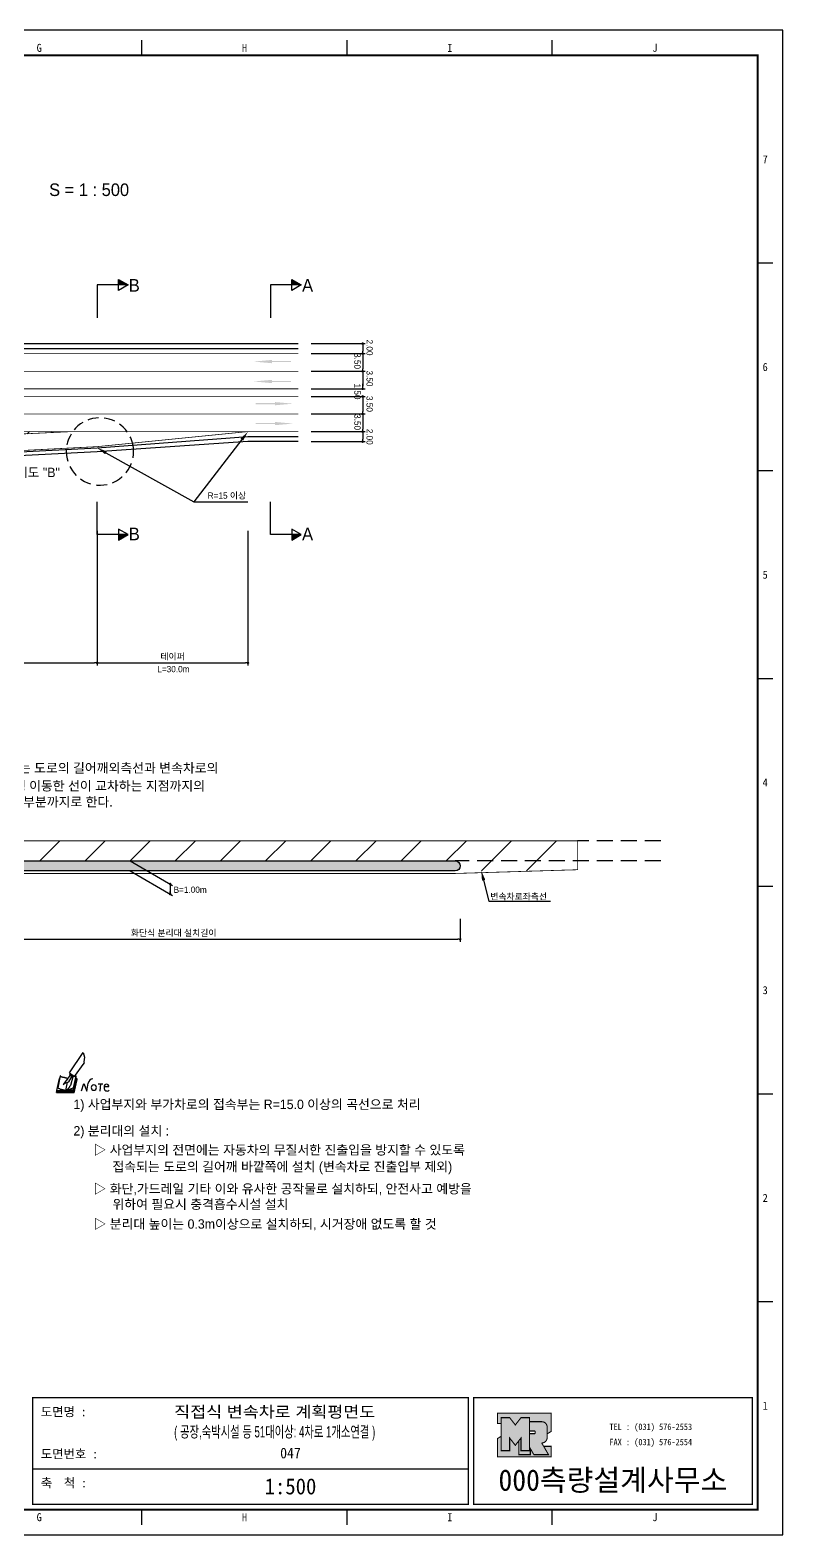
# Model space of a CAD drawing. Header units: millimetres. Extents: x 509 to 932, y 13 to 312.
# Drawn here: x 782.2 to 932, y 13.1 to 312.5 of the extents above; entities that cross this region are included whole.
import ezdxf
from ezdxf.enums import TextEntityAlignment as Align

# ---------------------------------------------------------------- set-up
doc = ezdxf.new("R2010")
doc.units = ezdxf.units.MM
doc.linetypes.add('HIDDEN', pattern=[9.525, 6.35, -3.175])
for name, color, linetype in [('CC-GSTR-0004', 4, 'Continuous'), ('CM-LANE-0030', 30, 'Continuous'), ('CZ-DIMT-0002', 7, 'Continuous'), ('CZ-LIN1-0007', 7, 'Continuous'), ('CZ-LIN2-0003', 3, 'Continuous'), ('CZ-LINE-0001', 7, 'Continuous'), ('CZ-TEXT-BOX0', 7, 'Continuous'), ('TITLE', 7, 'Continuous')]:
    doc.layers.add(name, color=color, linetype=linetype)
doc.styles.add('돋움', font='')
doc.styles.add('돋음체', font='')
doc.styles.get('돋움').set_extended_font_data('Dotum')
doc.styles.get('돋음체').set_extended_font_data('DotumChe')

# ---------------------------------------------------------------- blocks, each defined once
blk = doc.blocks.new('note')
for p, q in [((0.85, 3.5), (3.53, 7.57)), ((3.53, 7.57), (3.8, 6.64)), ((3.8, 6.64), (3.69, 5.72)), ((1, 3.1), (0.75, 2.77)), ((0.85, 3.5), (1.8, 2.79)), ((1, 3.4), (0.85, 3.21)), ((0.85, 3.21), (1.52, 2.71)), ((1.8, 2.79), (3.74, 5.46)), ((3.69, 5.72), (3.74, 5.46)), ((-1.24, 2.36), (-1.77, 0)), ((-1.77, 0), (1.77, 0)), ((-1.77, 0), (-1.77, -0.3)), ((-1.53, 0.52), (-1.55, 0.54)), ((-1.01, 2.9), (-1.53, 0.52)), ((-1.48, 0.48), (-1.53, 0.52)), ((-1.43, 0.44), (-1.48, 0.48)), ((-1.38, 0.41), (-1.43, 0.44)), ((-1.33, 0.4), (-1.38, 0.41)), ((-1.27, 0.37), (-1.33, 0.4)), ((-1.22, 0.35), (-1.27, 0.37)), ((-1.13, 2.36), (-1.24, 2.36)), ((-1.17, 0.33), (-1.22, 0.35)), ((-1.12, 0.32), (-1.17, 0.33)), ((-1.02, 0.25), (-1.12, 0.32)), ((-0.97, 0.22), (-1.02, 0.25)), ((-1, 2.9), (-1.01, 2.9)), ((-0.98, 2.85), (-1, 2.9)), ((-0.95, 2.8), (-0.98, 2.85)), ((-0.93, 0.21), (-0.97, 0.22)), ((-0.9, 2.75), (-0.95, 2.8)), ((-0.88, 0.19), (-0.93, 0.21)), ((-0.85, 2.72), (-0.9, 2.75)), ((-0.8, 0.18), (-0.88, 0.19)), ((-0.79, 2.69), (-0.85, 2.72)), ((-0.75, 0.17), (-0.8, 0.18)), ((-0.74, 2.68), (-0.79, 2.69)), ((-0.7, 0.16), (-0.75, 0.17)), ((-0.69, 2.65), (-0.74, 2.68)), ((-0.64, 0.15), (-0.7, 0.16)), ((-0.64, 2.65), (-0.69, 2.65)), ((-0.59, 2.63), (-0.64, 2.65)), ((-0.58, 0.14), (-0.64, 0.15)), ((-0.54, 2.62), (-0.59, 2.63)), ((-0.53, 0.13), (-0.58, 0.14)), ((-0.48, 2.61), (-0.54, 2.62)), ((-0.48, 0.12), (-0.53, 0.13)), ((-0.43, 2.61), (-0.48, 2.61)), ((-0.43, 0.11), (-0.48, 0.12)), ((0.75, 2.77), (-0.46, 1.16)), ((0.37, 2.24), (-0.46, 1.16)), ((-0.46, 1.16), (-0.08, 1.47)), ((-0.38, 2.59), (-0.43, 2.61)), ((-0.38, 0.08), (-0.43, 0.11)), ((-0.33, 2.59), (-0.38, 2.59)), ((-0.29, 0.06), (-0.38, 0.08)), ((-0.27, 2.58), (-0.33, 2.59)), ((-0.23, 0.05), (-0.29, 0.06)), ((-0.22, 2.57), (-0.27, 2.58)), ((-0.16, 0.04), (-0.23, 0.05)), ((-0.17, 2.56), (-0.22, 2.57)), ((-0.12, 2.55), (-0.17, 2.56)), ((-0.11, 0.03), (-0.16, 0.04)), ((-0.07, 2.53), (-0.12, 2.55)), ((-0.04, 0.02), (-0.11, 0.03)), ((-0.08, 1.47), (0.72, 1.75)), ((-0.01, 2.51), (-0.07, 2.53)), ((-0.05, -0.3), (-0.05, 0)), ((0, 0), (-0.04, 0.02)), ((0.04, 2.5), (-0.01, 2.51)), ((0.37, 1.63), (0, 0)), ((0, 0), (1.6, 0.53)), ((0, 0), (1.65, 0.18)), ((0, 0.01), (0.06, 0.04)), ((0, -0.3), (0, 0)), ((0.09, 2.48), (0.04, 2.5)), ((0.05, -0.3), (0.05, 0)), ((0.06, 0.04), (0.11, 0.07)), ((0.14, 2.48), (0.09, 2.48)), ((0.11, 0.07), (0.16, 0.09)), ((0.2, 2.47), (0.14, 2.48)), ((0.16, 0.09), (0.21, 0.12)), ((0.26, 2.43), (0.18, 2.46)), ((0.21, 0.12), (0.27, 0.14)), ((0.34, 2.4), (0.26, 2.43)), ((0.27, 0.14), (0.36, 0.19)), ((0.45, 2.37), (0.34, 2.4)), ((0.36, 0.19), (0.41, 0.22)), ((0.41, 0.22), (0.46, 0.27)), ((0.46, 0.27), (0.51, 0.3)), ((0.51, 0.3), (0.56, 0.34)), ((0.56, 0.34), (0.6, 0.4)), ((0.6, 0.4), (0.64, 0.45)), ((0.64, 0.45), (0.67, 0.51)), ((0.67, 0.51), (0.74, 0.58)), ((0.72, 1.75), (1.16, 2.53)), ((0.74, 0.58), (0.79, 0.63)), ((0.79, 0.63), (0.83, 0.68)), ((0.83, 0.68), (0.86, 0.73)), ((0.86, 0.73), (0.89, 0.79)), ((0.89, 0.84), (0.92, 0.89)), ((0.89, 0.79), (0.89, 0.84)), ((0.92, 0.89), (0.96, 0.95)), ((0.96, 0.95), (1.01, 0.97)), ((1.47, 2.74), (1.01, 0.97)), ((1.16, 2.53), (1.37, 2.82)), ((2.13, 2.84), (1.44, 2.63)), ((1.52, 2.71), (1.66, 2.9)), ((1.6, 0.53), (2.13, 2.84)), ((1.65, 0.18), (2.19, 2.48)), ((1.77, 0), (2.3, 2.36)), ((1.77, -0.3), (2.3, 2.07)), ((1.77, -0.38), (2.3, 1.99)), ((1.77, -0.44), (2.3, 1.93)), ((1.77, 0), (1.77, -0.3)), ((2.19, 2.48), (2.04, 2.47)), ((2.3, 2.36), (2.16, 2.36)), ((2.3, 2.36), (2.3, 2.07)), ((3.21, -0.08), (3.68, 1.4)), ((3.68, 1.4), (4.26, -0.14)), ((4.26, -0.14), (4.56, 1.44)), ((6.55, 1.34), (7.46, 1.34)), ((7.01, 1.34), (6.87, -0.11)), ((7.71, 0.77), (7.71, 0.55)), ((7.71, 0.77), (8.67, 0.77)), ((-1.77, -0.3), (1.77, -0.3)), ((-1.77, -0.43), (-1.77, -0.3)), ((-1.77, -0.37), (1.77, -0.37)), ((-1.77, -0.43), (1.77, -0.43))]:
    blk.add_line(p, q)
for centre, major_axis, start_param, end_param in [((0.4, 2.31), (0.0702, 0.0702), 3.283946, 6.425539), ((5.68, 1.23), (-0.806, 0.806), -0.591174, 0.597824), ((5.66, 0.58), (-0.378, 0.378), 3.926991, 10.210176), ((8.3, 0.49), (0.422, 0.422), 2.265602, 4.634911), ((8.19, 0.77), (-0.342, 0.342), 3.926991, 7.068583)]:
    blk.add_ellipse(centre, major_axis=major_axis, ratio=1, start_param=start_param, end_param=end_param)
blk = doc.blocks.new('_Dot')
at = {"color": 0, "linetype": 'ByBlock', "lineweight": -2}
blk.add_line((-0.5, 0), (-1, 0), dxfattribs=at)
at = {"color": 0, "linetype": 'ByBlock', "const_width": 0.5}
blk.add_lwpolyline([(-0.25, 0, 1), (0.25, 0, 1)], format="xyb", close=True, dxfattribs=at)

msp = doc.modelspace()

# ---------------------------------------------------------------- hatches: boundary and pattern name
at = {"layer": 'CM-LANE-0030'}
h = msp.add_hatch(dxfattribs=at)
h.set_pattern_fill('ANSI31', color=256, style=0)
h.set_pattern_definition([(45, (510.317, 472.6646), (-2.245064, 2.245064), [])])
h.paths.add_polyline_path([(790.63, 232.6), (633.13, 232.6), (661.81, 229.6), (666.64, 229.6, -1), (666.64, 230.6), (722.65, 230.6, -1), (722.65, 229.6), (732.38, 229.6)])
at = {"layer": 'CZ-LIN1-0007'}
for points in [[(830.32, 246.85), (830.32, 246.63), (834.14, 246.63), (834.14, 246.42), (830.32, 246.42), (830.32, 246.2), (826.67, 246.52)], [(830.32, 242.89), (830.32, 242.67), (834.14, 242.67), (834.14, 242.46), (830.32, 242.46), (830.32, 242.24), (826.67, 242.57)], [(830.93, 238.47), (830.93, 238.26), (827.1, 238.26), (827.1, 238.04), (830.93, 238.04), (830.93, 237.83), (834.58, 238.15)], [(830.93, 234.51), (830.93, 234.3), (827.1, 234.3), (827.1, 234.08), (830.93, 234.08), (830.93, 233.87), (834.58, 234.19)]]:
    msp.add_hatch(color=256, dxfattribs=at).paths.add_polyline_path(points)
at = {"layer": 'CZ-LIN2-0003'}
h = msp.add_hatch(dxfattribs=at)
h.set_pattern_fill('CROSS', color=256, scale=0.15, style=0)
h.set_pattern_definition([(0, (442.1291, 631.3113), (0.9525, 0.9525), [0.47625, -1.42875]), (90, (442.3672, 631.0732), (-0.9525, 0.9525), [0.47625, -1.42875])])
h.paths.add_polyline_path([(866.79, 147.18), (754.78, 147.18, 1), (754.78, 145.18), (866.79, 145.18, 1)])
at = {"layer": 'CZ-LINE-0001'}
for points in [[(799.81, 262.87), (799.81, 261.77), (801.71, 261.77)], [(834.27, 262.87), (834.27, 261.77), (836.18, 261.77)], [(801.71, 212.1), (799.81, 212.1), (799.81, 211)], [(836.18, 212.1), (834.27, 212.1), (834.27, 211)]]:
    msp.add_hatch(color=256, dxfattribs=at).paths.add_polyline_path(points)
at = {"layer": 'TITLE', "ltscale": 150}
h = msp.add_hatch(color=8, dxfattribs=at)
edge = h.paths.add_edge_path()
edge.add_line((885.89, 37.33), (875.22, 37.33))
edge.add_line((875.22, 37.33), (875.22, 35.25))
edge.add_line((875.22, 35.25), (875.93, 35.25))
edge.add_line((875.93, 35.25), (875.93, 36.42))
edge.add_line((875.93, 36.42), (877.62, 36.42))
edge.add_line((877.62, 36.42), (878.75, 34.97))
edge.add_line((878.75, 34.97), (879.88, 36.42))
edge.add_line((879.88, 36.42), (881.57, 36.42))
edge.add_line((881.57, 36.42), (881.57, 35.62))
edge.add_line((881.57, 35.62), (884.01, 35.62))
edge.add_arc((884.01, 34.55), 1.07, 0, 90, ccw=False)
edge.add_line((885.08, 34.55), (885.08, 33.19))
edge.add_line((885.08, 33.19), (885.89, 33.69))
edge.add_line((885.89, 33.69), (885.89, 37.33))
h.paths.add_polyline_path([(879.43, 31.8), (878.75, 30.92), (877.62, 32.37), (877.62, 29.86), (875.93, 29.86), (875.93, 32.71), (875.22, 32.27), (875.22, 28.64), (885.89, 28.64), (885.89, 30.72), (884.39, 30.72), (885.35, 29.06), (882.44, 29.06), (881.74, 30.27), (881.74, 29.06), (879.43, 29.06)])
msp.add_hatch(color=5, dxfattribs=at).paths.add_polyline_path([(881.57, 36.42), (879.88, 36.42), (878.75, 34.97), (877.62, 36.42), (875.93, 36.42), (875.93, 29.86), (877.62, 29.86), (877.62, 32.37), (878.75, 30.92), (879.88, 32.37), (879.88, 29.86), (881.57, 29.86)])
h = msp.add_hatch(color=161, dxfattribs=at)
edge = h.paths.add_edge_path()
edge.add_arc((884.01, 34.55), 1.07, 360, 450)
edge.add_line((884.01, 35.62), (881.57, 35.62))
edge.add_line((881.57, 35.62), (881.57, 33.77))
edge.add_line((881.57, 33.77), (882.57, 33.77))
edge.add_arc((882.57, 33.66), 0.113, 0, 90, ccw=False)
edge.add_line((882.68, 33.66), (882.68, 33.35))
edge.add_arc((882.57, 33.35), 0.113, 270, 360, ccw=False)
edge.add_line((882.57, 33.23), (881.57, 33.23))
edge.add_line((881.57, 33.23), (881.57, 29.86))
edge.add_line((881.57, 29.86), (879.88, 29.86))
edge.add_line((879.88, 29.86), (879.88, 32.37))
edge.add_line((879.88, 32.37), (879.43, 31.8))
edge.add_line((879.43, 31.8), (879.43, 29.06))
edge.add_line((879.43, 29.06), (881.74, 29.06))
edge.add_line((881.74, 29.06), (881.74, 30.27))
edge.add_line((881.74, 30.27), (882.44, 29.06))
edge.add_line((882.44, 29.06), (885.35, 29.06))
edge.add_line((885.35, 29.06), (884.01, 31.38))
edge.add_arc((884.01, 32.45), 1.07, 270, 360)
edge.add_line((885.08, 32.45), (885.08, 34.55))

# ---------------------------------------------------------------- linework, layer by layer
at = {"color": 0, "linetype": 'ByBlock', "lineweight": -2}
for p, q in [((848.39, 249.85), (848.39, 249.6)), ((848.39, 248.35), (848.39, 248.6)), ((848.39, 247.85), (848.39, 247.6)), ((848.39, 244.85), (848.39, 245.1)), ((848.39, 244.35), (848.39, 244.1)), ((848.39, 241.35), (848.39, 241.6)), ((848.39, 241.35), (848.39, 241.6)), ((848.39, 239.35), (848.39, 239.1)), ((848.39, 239.35), (848.39, 239.1)), ((848.39, 236.35), (848.39, 236.6)), ((848.39, 235.85), (848.39, 235.6)), ((848.39, 232.85), (848.39, 233.1)), ((848.39, 232.35), (848.39, 232.1)), ((848.39, 230.85), (848.39, 231.1)), ((810.08, 142.35), (810.08, 142.1)), ((810.08, 140.85), (810.08, 141.1))]:
    msp.add_line(p, q, dxfattribs=at)
at = {"color": 0, "linetype": 'ByBlock', "const_width": 0.25}
for points in [[(848.39, 249.97, 1), (848.39, 250.22, 1)], [(848.39, 248.22, 1), (848.39, 247.97, 1)], [(848.39, 247.97, 1), (848.39, 248.22, 1)], [(848.39, 244.72, 1), (848.39, 244.47, 1)], [(848.39, 244.47, 1), (848.39, 244.72, 1)], [(848.39, 241.22, 1), (848.39, 240.97, 1)], [(848.39, 241.22, 1), (848.39, 240.97, 1)], [(848.39, 239.47, 1), (848.39, 239.72, 1)], [(848.39, 239.47, 1), (848.39, 239.72, 1)], [(848.39, 236.22, 1), (848.39, 235.97, 1)], [(848.39, 235.97, 1), (848.39, 236.22, 1)], [(848.39, 232.47, 1), (848.39, 232.72, 1)], [(848.39, 232.72, 1), (848.39, 232.47, 1)], [(848.39, 230.72, 1), (848.39, 230.47, 1)], [(810.08, 142.47, 1), (810.08, 142.72, 1)], [(810.08, 140.72, 1), (810.08, 140.47, 1)]]:
    msp.add_lwpolyline(points, format="xyb", close=True, dxfattribs=at)
at = {"layer": 'CC-GSTR-0004'}
for points in [[(605.57, 250.1), (835.57, 250.1)], [(605.57, 249.1), (835.57, 249.1)]]:
    msp.add_lwpolyline(points, dxfattribs=at)
for points in [[(705.75, 220.43, -0.185887), (715.22, 225.21), (795.57, 229.35), (825.57, 231.6), (835.57, 231.6)], [(835.57, 230.6), (825.57, 230.6), (795.57, 228.6), (715.27, 224.46, 0.185554), (706.31, 219.93)]]:
    msp.add_lwpolyline(points, format="xyb", dxfattribs=at)
at = {"layer": 'CM-LANE-0030'}
for p, q in [((784.18, 147.18), (788.18, 151.18)), ((793.16, 147.18), (797.16, 151.18)), ((802.14, 147.18), (806.14, 151.18)), ((811.12, 147.18), (815.12, 151.18)), ((820.1, 147.18), (824.1, 151.18)), ((829.08, 147.18), (833.08, 151.18)), ((838.06, 147.18), (842.06, 151.18)), ((847.04, 147.18), (851.04, 151.18)), ((856.03, 147.18), (860.03, 151.18)), ((865.01, 147.18), (869.01, 151.18)), ((871.99, 145.18), (877.99, 151.18)), ((880.97, 145.18), (886.97, 151.18))]:
    msp.add_line(p, q, dxfattribs=at)
at = {"layer": 'CM-LANE-0030', "const_width": 0.15}
for points in [[(605.57, 241.1), (835.57, 241.1)], [(605.57, 239.6), (835.57, 239.6)]]:
    msp.add_lwpolyline(points, dxfattribs=at)
for points in [[(633.13, 232.6), (790.63, 232.6), (722.65, 229.35), (666.64, 229.35)], [(735.18, 146.22), (754.78, 144.68), (866.63, 144.68), (891.14, 145.43), (891.14, 151.18), (735.18, 151.18)]]:
    msp.add_lwpolyline(points, close=True, dxfattribs=at)
at = {"layer": 'CZ-LIN1-0007', "const_width": 0.15}
msp.add_lwpolyline([(605.57, 248.1), (835.57, 248.1)], dxfattribs=at)
at = {"layer": 'CZ-LIN1-0007', "linetype": 'HIDDEN', "const_width": 0.15}
for points in [[(605.57, 244.6), (835.57, 244.6)], [(605.57, 236.1), (835.57, 236.1)], [(790.63, 232.6), (825.57, 232.6)]]:
    msp.add_lwpolyline(points, dxfattribs=at)
at = {"layer": 'CZ-LIN1-0007', "const_width": 0.15}
msp.add_lwpolyline([(835.57, 232.6), (825.57, 232.6), (795.57, 229.6), (715.2, 225.46, 0.185992), (705.57, 220.6)], format="xyb", dxfattribs=at)
at = {"layer": 'CZ-LIN2-0003'}
msp.add_lwpolyline([(866.79, 145.18), (754.78, 145.18, -1), (754.78, 147.18), (866.79, 147.18, -1)], format="xyb", close=True, dxfattribs=at)
at = {"layer": 'CZ-LINE-0001'}
for p, q in [((801.71, 261.77), (795.57, 261.77)), ((795.57, 261.77), (795.57, 255.23)), ((799.81, 260.67), (799.81, 262.87)), ((799.81, 262.87), (801.71, 261.77)), ((801.71, 261.77), (799.81, 260.67)), ((836.18, 261.77), (830.03, 261.77)), ((830.03, 261.77), (830.03, 255.23)), ((834.27, 260.67), (834.27, 262.87)), ((834.27, 262.87), (836.18, 261.77)), ((836.18, 261.77), (834.27, 260.67)), ((838.17, 250.1), (848.89, 250.1)), ((848.39, 249.6), (848.39, 248.6)), ((838.17, 248.1), (848.89, 248.1)), ((838.17, 248.1), (848.89, 248.1)), ((848.39, 247.6), (848.39, 245.1)), ((838.17, 244.6), (848.89, 244.6)), ((838.17, 244.6), (848.89, 244.6)), ((848.39, 244.1), (848.39, 241.6)), ((838.17, 241.1), (848.89, 241.1)), ((838.17, 241.1), (848.89, 241.1)), ((838.17, 239.6), (848.89, 239.6)), ((838.17, 239.6), (848.89, 239.6)), ((848.39, 241.6), (848.39, 242.1)), ((848.39, 239.1), (848.39, 236.6)), ((848.39, 239.1), (848.39, 238.6)), ((838.17, 236.1), (848.89, 236.1)), ((838.17, 236.1), (848.89, 236.1)), ((848.39, 235.6), (848.39, 233.1)), ((838.17, 232.6), (848.89, 232.6)), ((838.17, 232.6), (848.89, 232.6)), ((838.17, 230.6), (848.89, 230.6)), ((848.39, 232.1), (848.39, 231.1)), ((795.57, 212.1), (795.57, 218.64)), ((814.79, 218.61), (825.57, 218.61)), ((830.03, 212.1), (830.03, 218.64)), ((795.57, 212.86), (795.57, 186.08)), ((795.57, 212.86), (795.57, 186.08)), ((801.71, 212.1), (799.81, 213.2)), ((799.81, 213.2), (799.81, 211)), ((825.57, 212.86), (825.57, 186.08)), ((836.18, 212.1), (834.27, 213.2)), ((834.27, 213.2), (834.27, 211)), ((801.71, 212.1), (795.57, 212.1)), ((799.81, 211), (801.71, 212.1)), ((836.18, 212.1), (830.03, 212.1)), ((834.27, 211), (836.18, 212.1)), ((706.07, 186.58), (795.07, 186.58)), ((796.07, 186.58), (825.07, 186.58)), ((802.14, 147.18), (810.58, 142.31)), ((802.14, 145.18), (810.58, 140.31)), ((810.08, 142.1), (810.08, 140.6)), ((867.79, 135.63), (867.79, 131.09)), ((754.28, 131.59), (867.29, 131.59))]:
    msp.add_line(p, q, dxfattribs=at)
at = {"layer": 'CZ-LINE-0001', "linetype": 'HIDDEN', "ltscale": 0.35}
msp.add_line((802.78, 229.43), (802.78, 229.43), dxfattribs=at)
at = {"layer": 'CZ-LINE-0001', "linetype": 'HIDDEN', "ltscale": 0.5}
for p, q in [((907.66, 151.18), (891.14, 151.18)), ((907.66, 147.18), (866.79, 147.18))]:
    msp.add_line(p, q, dxfattribs=at)
at = {"layer": 'CZ-LINE-0001'}
for points in [[(824.35, 230.99), (814.79, 218.61)], [(797.31, 228.38), (814.79, 218.61)]]:
    msp.add_lwpolyline(points, dxfattribs=at)
at = {"layer": 'CZ-LINE-0001', "extrusion": (0, 0, -1)}
msp.add_lwpolyline([(-872.45, 143.34), (-873.5, 139.16), (-885.73, 139.16)], dxfattribs=at)
at = {"layer": 'CZ-LINE-0001', "linetype": 'HIDDEN', "ltscale": 0.35}
msp.add_arc((796.13, 228.64), 6.7, 6.7667, 6.749, dxfattribs=at)
at = {"layer": 'CZ-LINE-0001'}
for points in [[(824.08, 231.2), (825.57, 232.58), (824.61, 230.79)], [(797.15, 228.09), (795.57, 229.36), (797.48, 228.67)]]:
    msp.add_solid(points, dxfattribs=at)
at = {"layer": 'CZ-LINE-0001', "extrusion": (0, 0, -1)}
msp.add_solid([(-872.77, 143.43), (-871.96, 145.28), (-872.12, 143.26)], dxfattribs=at)
at = {"layer": 'TITLE', "color": 7, "linetype": 'Continuous'}
for p, q in [((804.46, 307.43), (804.46, 310.45)), ((845.29, 307.43), (845.29, 310.45)), ((886.11, 307.43), (886.11, 310.45)), ((929.96, 266.1), (926.94, 266.1)), ((929.96, 224.77), (926.94, 224.77)), ((929.96, 183.44), (926.94, 183.44)), ((929.96, 142.12), (926.94, 142.12)), ((929.96, 100.79), (926.94, 100.79)), ((929.96, 59.46), (926.94, 59.46)), ((804.46, 15.11), (804.46, 18.13)), ((845.29, 15.11), (845.29, 18.13)), ((886.11, 15.11), (886.11, 18.13))]:
    msp.add_line(p, q, dxfattribs=at)
at = {"layer": 'TITLE', "ltscale": 150}
msp.add_line((782.77, 26.26), (869.38, 26.26), dxfattribs=at)
at = {"layer": 'TITLE'}
msp.add_line((927.05, 18.13), (518.19, 18.13), dxfattribs=at)
msp.add_lwpolyline([(508.61, 13.1), (931.97, 13.1), (931.97, 312.47), (508.61, 312.47)], close=True, dxfattribs=at)
at = {"layer": 'TITLE', "linetype": 'Continuous', "const_width": 0.403}
msp.add_lwpolyline([(518.69, 18.13), (518.69, 307.43), (926.94, 307.43), (926.94, 18.13)], close=True, dxfattribs=at)
at = {"layer": 'TITLE', "ltscale": 150}
for points, const_width in [([(782.77, 40.41), (869.38, 40.41), (869.38, 19.19), (782.77, 19.19)], 0.265), ([(925.88, 40.41), (925.88, 19.19), (870.44, 19.19), (870.44, 40.41), (925.88, 40.41)], 0.265), ([(881.57, 36.42), (879.88, 36.42), (878.75, 34.97), (877.62, 36.42), (875.93, 36.42), (875.93, 29.86), (877.62, 29.86), (877.62, 32.37), (878.75, 30.92), (879.88, 32.37), (879.88, 29.86), (881.57, 29.86)], 0.212), ([(879.43, 31.8), (878.75, 30.92), (877.62, 32.37), (877.62, 29.86), (875.93, 29.86), (875.93, 32.71), (875.22, 32.27), (875.22, 28.64), (885.89, 28.64), (885.89, 30.72), (884.39, 30.72), (885.35, 29.06), (882.44, 29.06), (881.74, 30.27), (881.74, 29.06), (879.43, 29.06)], 0.212)]:
    msp.add_lwpolyline(points, close=True, dxfattribs=dict(at, const_width=const_width))
at = {"layer": 'TITLE', "ltscale": 150, "const_width": 0.212}
for points in [[(885.89, 37.33), (875.22, 37.33), (875.22, 35.25), (875.93, 35.25), (875.93, 36.42), (877.62, 36.42), (878.75, 34.97), (879.88, 36.42), (881.57, 36.42), (881.57, 35.62), (884.01, 35.62, -0.414214), (885.08, 34.55), (885.08, 33.19), (885.89, 33.69)], [(885.08, 34.55, 0.414214), (884.01, 35.62), (881.57, 35.62), (881.57, 33.77), (882.57, 33.77, -0.414214), (882.68, 33.66), (882.68, 33.35, -0.414214), (882.57, 33.23), (881.57, 33.23), (881.57, 29.86), (879.88, 29.86), (879.88, 32.37), (879.43, 31.8), (879.43, 29.06), (881.74, 29.06), (881.74, 30.27), (882.44, 29.06), (885.35, 29.06), (884.01, 31.38, 0.414214), (885.08, 32.45)]]:
    msp.add_lwpolyline(points, format="xyb", close=True, dxfattribs=at)

# ---------------------------------------------------------------- block references
at = {"layer": 'CZ-LINE-0001', "xscale": 0.5, "yscale": 0.5, "zscale": 0.5}
for p in [(795.57, 186.58), (825.57, 186.58), (867.79, 131.59)]:
    msp.add_blockref('_Dot', p, dxfattribs=at)
at = {"layer": 'CZ-LINE-0001', "xscale": 0.5, "yscale": 0.5, "zscale": 0.5, "rotation": 180}
msp.add_blockref('_Dot', (795.57, 186.58), dxfattribs=at)
at = {"layer": 'CZ-TEXT-BOX0'}
msp.add_blockref('note', (789.25, 101.51), dxfattribs=at)

# ---------------------------------------------------------------- texts
at = {"layer": 'CZ-DIMT-0002', "style": '돋움'}
for s, height, p in [('B', 2.5, (802.96, 261.69)), ('A', 2.5, (837.43, 261.69)), ('상세도 "B"', 1.875, (782.6, 224.47)), ('R=15 이상', 1.25, (821.38, 219.86)), ('B', 2.5, (802.96, 212.23)), ('A', 2.5, (837.43, 212.23)), ('L=30.0m', 1.25, (810.74, 185.35))]:
    msp.add_text(s, height=height, dxfattribs=at).set_placement(p, align=Align.MIDDLE_CENTER)
for s, p in [('2.00', (849.15, 250.91)), ('3.50', (846.72, 248.22)), ('3.50', (849.15, 244.75)), ('1.50', (846.72, 242.16)), ('3.50', (849.15, 239.69)), ('3.50', (846.72, 236.08)), ('2.00', (849.15, 233.16))]:
    msp.add_text(s, height=1.25, rotation=270, dxfattribs=at).set_placement(p)
for s, p in [('○ 분리대 설치길이는 접속되는 도로의 길어깨외측선과 변속차로의', (749.52, 165.68)), ('좌측선에서 0.5m만큼 평행 이동한 선이 교차하는 지점까지의', (753.37, 162.12)), ('길이중 R=0.5로 마감되는 부분까지로 한다.', (753.37, 158.93)), ('1) 사업부지와 부가차로의 접속부는 R=15.0 이상의 곡선으로 처리', (790.86, 98.75)), ('2) 분리대의 설치 :', (790.86, 93.49)), ('▷ 사업부지의 전면에는 자동차의 무질서한 진출입을 방지할 수 있도록', (794.84, 89.69)), ('접속되는 도로의 길어깨 바깥쪽에 설치 (변속차로 진출입부 제외)', (798.62, 86.36)), ('▷ 화단,가드레일 기타 이와 유사한 공작물로 설치하되, 안전사고 예방을', (794.84, 81.96)), ('위하여 필요시 충격흡수시설 설치', (798.62, 78.89)), ('▷ 분리대 높이는 0.3m이상으로 설치하되, 시거장애 없도록 할 것', (794.84, 74.95))]:
    msp.add_text(s, height=1.875, dxfattribs=at).set_placement(p, align=Align.MIDDLE_LEFT)
for s, p in [('B=1.00m', (810.78, 140.83)), ('변속차로좌측선', (873.78, 139.48))]:
    msp.add_text(s, height=1.25, dxfattribs=at).set_placement(p)
at = {"layer": 'CZ-LINE-0001', "char_height": 1.25, "attachment_point": 5, "style": '돋움'}
for s, insert in [('\\A1;테이퍼', (810.57, 187.78)), ('\\A1;화단식 분리대 설치길이', (810.79, 132.79))]:
    msp.add_mtext(s, dxfattribs=dict(at, insert=insert))
at = {"layer": 'TITLE', "color": 3, "linetype": 'Continuous', "style": '돋음체'}
for s, p in [('G', (784.05, 308.94)), ('H', (824.88, 308.94)), ('I', (865.7, 308.94)), ('J', (906.53, 308.94)), ('7', (928.45, 286.77)), ('6', (928.45, 245.44)), ('5', (928.45, 204.11)), ('4', (928.45, 162.79)), ('3', (928.45, 121.46)), ('2', (928.45, 80.13)), ('1', (928.45, 38.8)), ('G', (784.05, 16.62)), ('H', (824.88, 16.62)), ('I', (865.7, 16.62)), ('J', (906.53, 16.62))]:
    msp.add_text(s, height=1.59, dxfattribs=at).set_placement(p, align=Align.MIDDLE)
at = {"layer": 'TITLE', "style": '돋움'}
msp.add_text('S = 1 : 500', height=2.5, dxfattribs=at).set_placement((786.02, 280.71), align=Align.MIDDLE_LEFT)
for s, width, p, p2 in [('직접식 변속차로 계획평면도', 1.010039, (810.89, 36.45), (850.89, 36.45)), ('( 공장,숙박시설 등 51대이상: 4차로 1개소연결 )', 0.586912, (810.89, 32.49), (850.89, 32.49))]:
    msp.add_text(s, height=2.25, dxfattribs=dict(at, width=width)).set_placement(p, p2, align=Align.FIT)
at = {"layer": 'TITLE', "style": '돋음체'}
for s, p in [('도면명 :', (784.36, 36.7)), ('도면번호 :', (784.36, 28.31)), ('축  척 :', (784.36, 22.55))]:
    msp.add_text(s, height=1.804, dxfattribs=at).set_placement(p)
at = {"layer": 'TITLE', "color": 180, "style": '돋음체'}
for s, p in [('TEL : (031) 576-2553', (897.46, 33.97)), ('FAX : (031) 576-2554', (897.46, 30.94))]:
    msp.add_text(s, height=1.2733, dxfattribs=at).set_placement(p)
at = {"layer": 'TITLE', "linetype": 'Continuous', "style": '돋음체'}
for s, height, p in [('047', 2.122, (834.03, 29.37)), ('1:500', 3.183, (834.03, 22.73))]:
    msp.add_text(s, height=height, dxfattribs=at).set_placement(p, align=Align.MIDDLE)
at = {"layer": 'TITLE', "color": 180, "style": '돋음체'}
msp.add_text('000측량설계사무소', height=4.244, dxfattribs=at).set_placement((898.16, 21.88), align=Align.CENTER)

doc.saveas('drawing.dxf')
